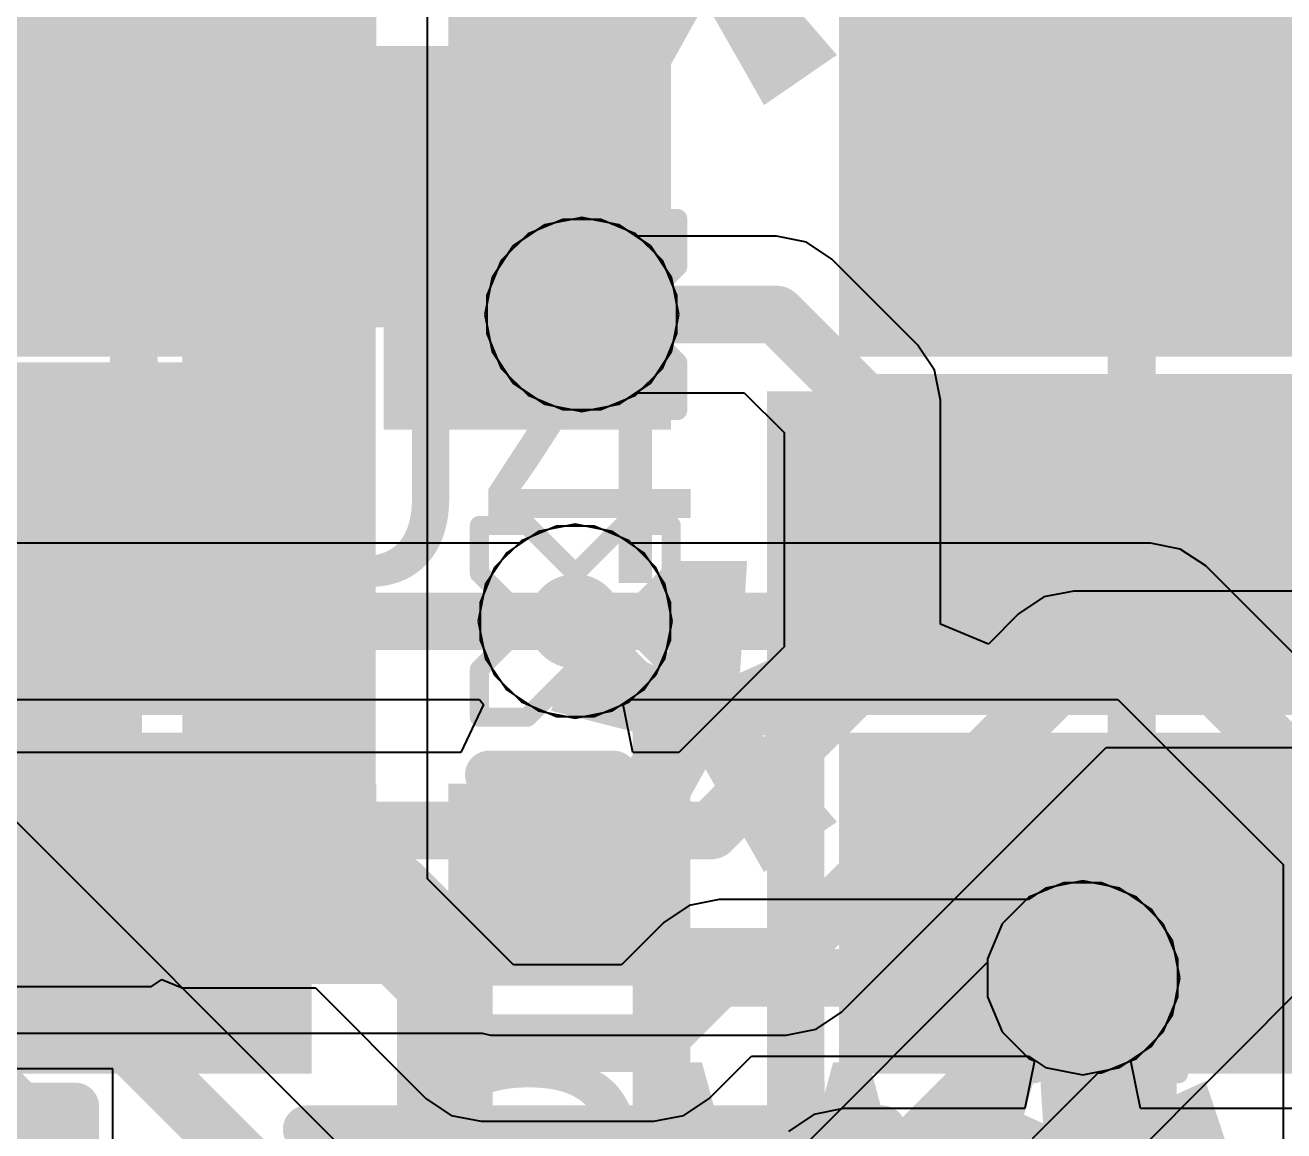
# Model space of a CAD drawing. Header units: inches. Extents: x 3 to 215, y 2 to 215.
# Drawn here: x 3.6196 to 3.7509, y 3.2598 to 3.3752 of the extents above; entities that cross this region are included whole.
import ezdxf

# ---------------------------------------------------------------- set-up
doc = ezdxf.new("R2010")
doc.units = ezdxf.units.IN
doc.header["$MEASUREMENT"] = 0
for name, color, linetype in [('Board_Outline', 56, 'Continuous'), ('Bottom Layer', 5, 'Continuous'), ('Bottom Overlay', 54, 'Continuous'), ('Bottom Paste', 16, 'Continuous'), ('Bottom Solder', 6, 'Continuous'), ('Drill Drawing', 1, 'Continuous'), ('Layer 1', 16, 'Continuous'), ('Layer 2', 76, 'Continuous'), ('Top Layer', 1, 'Continuous'), ('Top Overlay', 2, 'Continuous'), ('Top Paste', 8, 'Continuous'), ('Top Solder', 216, 'Continuous'), ('Via Holes', 16, 'Continuous')]:
    doc.layers.add(name, color=color, linetype=linetype)
doc.styles.add('Arial', font='', dxfattribs={"height": 0.2})
doc.styles.add('Arial_Bold', font='', dxfattribs={"height": 0.2})
doc.styles.get('Arial').set_extended_font_data('Arial')
doc.styles.get('Arial_Bold').set_extended_font_data('Arial', bold=True)

# ---------------------------------------------------------------- blocks, each defined once
blk = doc.blocks.new('R_667799_3')
at = {"layer": 'Top Overlay'}
for points in [[(-0.069, -0.084, 0.005, 0.005, 0), (-0.069, -0.07, 0.005, 0.005, 0)], [(0.069, -0.084, 0.005, 0.005, 0), (-0.069, -0.084, 0.005, 0.005, 0)]]:
    blk.add_lwpolyline(points, format="xyseb", dxfattribs=at)
for points in [[(-0.07025, -0.07, 0.0025, 0.0025, 1), (-0.06775, -0.07, 0.0025, 0.0025, 1)], [(-0.07025, -0.084, 0.0025, 0.0025, 1), (-0.06775, -0.084, 0.0025, 0.0025, 1)], [(-0.07025, -0.084, 0.0025, 0.0025, 1), (-0.06775, -0.084, 0.0025, 0.0025, 1)]]:
    blk.add_lwpolyline(points, format="xyseb", close=True, dxfattribs=at)
blk = doc.blocks.new('S____SOT_6_B_6')
at = {"layer": 'Bottom Layer'}
for points in [[(-0.07087, 0.05118), (-0.0315, 0.05118), (-0.0315, 0.02362), (-0.07087, 0.02362)], [(0.0315, 0.05118), (0.07087, 0.05118), (0.07087, 0.02362), (0.0315, 0.02362)], [(-0.07087, 0.01378), (-0.0315, 0.01378), (-0.0315, -0.01378), (-0.07087, -0.01378)], [(0.0315, 0.01378), (0.07087, 0.01378), (0.07087, -0.01378), (0.0315, -0.01378)], [(-0.07087, -0.02362), (-0.0315, -0.02362), (-0.0315, -0.05118), (-0.07087, -0.05118)], [(0.0315, -0.02362), (0.07087, -0.02362), (0.07087, -0.05118), (0.0315, -0.05118)]]:
    blk.add_hatch(color=5, dxfattribs=at).paths.add_polyline_path(points)
at = {"layer": 'Bottom Paste'}
for points in [[(-0.07087, 0.05118), (-0.0315, 0.05118), (-0.0315, 0.02362), (-0.07087, 0.02362)], [(0.0315, 0.05118), (0.07087, 0.05118), (0.07087, 0.02362), (0.0315, 0.02362)], [(-0.07087, 0.01378), (-0.0315, 0.01378), (-0.0315, -0.01378), (-0.07087, -0.01378)], [(0.0315, 0.01378), (0.07087, 0.01378), (0.07087, -0.01378), (0.0315, -0.01378)], [(-0.07087, -0.02362), (-0.0315, -0.02362), (-0.0315, -0.05118), (-0.07087, -0.05118)], [(0.0315, -0.02362), (0.07087, -0.02362), (0.07087, -0.05118), (0.0315, -0.05118)]]:
    blk.add_hatch(color=16, dxfattribs=at).paths.add_polyline_path(points)
at = {"layer": 'Bottom Solder'}
for points in [[(-0.07487, 0.05518), (-0.0275, 0.05518), (-0.0275, 0.01962), (-0.07487, 0.01962)], [(0.0275, 0.05518), (0.07487, 0.05518), (0.07487, 0.01962), (0.0275, 0.01962)], [(-0.07487, 0.01778), (-0.0275, 0.01778), (-0.0275, -0.01778), (-0.07487, -0.01778)], [(0.0275, 0.01778), (0.07487, 0.01778), (0.07487, -0.01778), (0.0275, -0.01778)], [(-0.07487, -0.01962), (-0.0275, -0.01962), (-0.0275, -0.05518), (-0.07487, -0.05518)], [(0.0275, -0.01962), (0.07487, -0.01962), (0.07487, -0.05518), (0.0275, -0.05518)]]:
    blk.add_hatch(color=6, dxfattribs=at).paths.add_polyline_path(points)
at = {"layer": 'Bottom Overlay'}
blk.add_lwpolyline([(0.028, 0.061, 0.005, 0.005, 0), (-0.032, 0.061, 0.005, 0.005, 0)], format="xyseb", dxfattribs=at)
for points in [[(-0.03325, 0.061, 0.0025, 0.0025, 1), (-0.03075, 0.061, 0.0025, 0.0025, 1)], [(0.02675, 0.061, 0.0025, 0.0025, 1), (0.02925, 0.061, 0.0025, 0.0025, 1)]]:
    blk.add_lwpolyline(points, format="xyseb", close=True, dxfattribs=at)
blk = doc.blocks.new('ESP32_C3_MINI_1_H4_16')
at = {"layer": 'Board_Outline'}
for p, q in [((-0.26378, 0.43701), (-0.26378, -0.22441)), ((-0.26378, -0.22441), (0.26378, -0.22441))]:
    blk.add_line(p, q, dxfattribs=at)
at = {"layer": 'Top Overlay'}
for points in [[(-0.25984, -0.22047, 0.005, 0.005, 0), (-0.25984, 0.43307, 0.005, 0.005, 0)], [(0.25984, -0.22047, 0.005, 0.005, 0), (-0.25984, -0.22047, 0.005, 0.005, 0)]]:
    blk.add_lwpolyline(points, format="xyseb", dxfattribs=at)
blk.add_lwpolyline([(-0.26109, -0.22047, 0.0025, 0.0025, 1), (-0.25859, -0.22047, 0.0025, 0.0025, 1)], format="xyseb", close=True, dxfattribs=at)
blk.add_lwpolyline([(-0.26109, -0.22047, 0.0025, 0.0025, 1), (-0.25859, -0.22047, 0.0025, 0.0025, 1)], format="xyseb", close=True, dxfattribs=at)
at = {"layer": 'Top Solder'}
blk.add_line((-0.10937, 0.04615), (-211.38339, -211.70645), dxfattribs=at)
blk = doc.blocks.new('BM20B_0_8__24DS_0_4V_51__35')
at = {"layer": 'Top Layer'}
for points in [[(0.12835, 0.05118), (0.14016, 0.05118), (0.14016, 0.02165), (0.12835, 0.02165)], [(0.12835, -0.02165), (0.14016, -0.02165), (0.14016, -0.05118), (0.12835, -0.05118)]]:
    blk.add_hatch(color=1, dxfattribs=at).paths.add_polyline_path(points)
at = {"layer": 'Top Paste'}
for points in [[(0.12835, 0.05118), (0.14016, 0.05118), (0.14016, 0.02165), (0.12835, 0.02165)], [(0.12835, -0.02165), (0.14016, -0.02165), (0.14016, -0.05118), (0.12835, -0.05118)]]:
    blk.add_hatch(color=8, dxfattribs=at).paths.add_polyline_path(points)
at = {"layer": 'Top Solder'}
for points in [[(0.12435, 0.05518), (0.14416, 0.05518), (0.14416, 0.01765), (0.12435, 0.01765)], [(0.12435, -0.01765), (0.14416, -0.01765), (0.14416, -0.05518), (0.12435, -0.05518)]]:
    blk.add_hatch(color=216, dxfattribs=at).paths.add_polyline_path(points)
at = {"layer": 'Top Overlay'}
blk.add_lwpolyline([(0.14331, -0.00906, 0.005, 0.005, 0), (0.14331, 0.00906, 0.005, 0.005, 0)], format="xyseb", dxfattribs=at)
for points in [[(0.14206, 0.00906, 0.0025, 0.0025, 1), (0.14456, 0.00906, 0.0025, 0.0025, 1)], [(0.14206, -0.00906, 0.0025, 0.0025, 1), (0.14456, -0.00906, 0.0025, 0.0025, 1)]]:
    blk.add_lwpolyline(points, format="xyseb", close=True, dxfattribs=at)
blk = doc.blocks.new('CAP_0201_39')
at = {"layer": 'Top Layer'}
for points in [[(-0.01772, 0.00591), (-0.00591, 0.00591), (-0.00591, -0.00591), (-0.01772, -0.00591)], [(0.00591, 0.00591), (0.01772, 0.00591), (0.01772, -0.00591), (0.00591, -0.00591)]]:
    blk.add_hatch(color=1, dxfattribs=at).paths.add_polyline_path(points)
at = {"layer": 'Top Paste'}
for points in [[(-0.01772, 0.00591), (-0.00591, 0.00591), (-0.00591, -0.00591), (-0.01772, -0.00591)], [(0.00591, 0.00591), (0.01772, 0.00591), (0.01772, -0.00591), (0.00591, -0.00591)]]:
    blk.add_hatch(color=8, dxfattribs=at).paths.add_polyline_path(points)
at = {"layer": 'Top Solder'}
for points in [[(-0.01988, 0.00807), (-0.00374, 0.00807), (-0.00374, -0.00807), (-0.01988, -0.00807)], [(0.00374, 0.00807), (0.01988, 0.00807), (0.01988, -0.00807), (0.00374, -0.00807)]]:
    blk.add_hatch(color=216, dxfattribs=at).paths.add_polyline_path(points)
at = {"layer": 'Top Overlay'}
for points in [[(-0.021, 0.009, 0.005, 0.005, 0), (-0.021, -0.009, 0.005, 0.005, 0)], [(-0.008, 0.009, 0.005, 0.005, 0), (-0.021, 0.009, 0.005, 0.005, 0)], [(0.021, 0.009, 0.005, 0.005, 0), (0.008, 0.009, 0.005, 0.005, 0)], [(0.021, 0.009, 0.005, 0.005, 0), (0.021, -0.009, 0.005, 0.005, 0)], [(-0.008, -0.009, 0.005, 0.005, 0), (-0.021, -0.009, 0.005, 0.005, 0)], [(0.021, -0.009, 0.005, 0.005, 0), (0.008, -0.009, 0.005, 0.005, 0)]]:
    blk.add_lwpolyline(points, format="xyseb", dxfattribs=at)
for points in [[(-0.02225, 0.009, 0.0025, 0.0025, 1), (-0.01975, 0.009, 0.0025, 0.0025, 1)], [(-0.02225, 0.009, 0.0025, 0.0025, 1), (-0.01975, 0.009, 0.0025, 0.0025, 1)], [(-0.00925, 0.009, 0.0025, 0.0025, 1), (-0.00675, 0.009, 0.0025, 0.0025, 1)], [(0.00675, 0.009, 0.0025, 0.0025, 1), (0.00925, 0.009, 0.0025, 0.0025, 1)], [(0.01975, 0.009, 0.0025, 0.0025, 1), (0.02225, 0.009, 0.0025, 0.0025, 1)], [(0.01975, 0.009, 0.0025, 0.0025, 1), (0.02225, 0.009, 0.0025, 0.0025, 1)], [(-0.02225, -0.009, 0.0025, 0.0025, 1), (-0.01975, -0.009, 0.0025, 0.0025, 1)], [(-0.02225, -0.009, 0.0025, 0.0025, 1), (-0.01975, -0.009, 0.0025, 0.0025, 1)], [(-0.00925, -0.009, 0.0025, 0.0025, 1), (-0.00675, -0.009, 0.0025, 0.0025, 1)], [(0.00675, -0.009, 0.0025, 0.0025, 1), (0.00925, -0.009, 0.0025, 0.0025, 1)], [(0.01975, -0.009, 0.0025, 0.0025, 1), (0.02225, -0.009, 0.0025, 0.0025, 1)], [(0.01975, -0.009, 0.0025, 0.0025, 1), (0.02225, -0.009, 0.0025, 0.0025, 1)]]:
    blk.add_lwpolyline(points, format="xyseb", close=True, dxfattribs=at)
blk = doc.blocks.new('CAP_0201_40')
at = {"layer": 'Top Layer'}
for points in [[(-0.01772, 0.00591), (-0.00591, 0.00591), (-0.00591, -0.00591), (-0.01772, -0.00591)], [(0.00591, 0.00591), (0.01772, 0.00591), (0.01772, -0.00591), (0.00591, -0.00591)]]:
    blk.add_hatch(color=1, dxfattribs=at).paths.add_polyline_path(points)
at = {"layer": 'Top Paste'}
for points in [[(-0.01772, 0.00591), (-0.00591, 0.00591), (-0.00591, -0.00591), (-0.01772, -0.00591)], [(0.00591, 0.00591), (0.01772, 0.00591), (0.01772, -0.00591), (0.00591, -0.00591)]]:
    blk.add_hatch(color=8, dxfattribs=at).paths.add_polyline_path(points)
at = {"layer": 'Top Solder'}
for points in [[(-0.01988, 0.00807), (-0.00374, 0.00807), (-0.00374, -0.00807), (-0.01988, -0.00807)], [(0.00374, 0.00807), (0.01988, 0.00807), (0.01988, -0.00807), (0.00374, -0.00807)]]:
    blk.add_hatch(color=216, dxfattribs=at).paths.add_polyline_path(points)
at = {"layer": 'Top Overlay'}
for points in [[(-0.008, 0.009, 0.005, 0.005, 0), (-0.021, 0.009, 0.005, 0.005, 0)], [(-0.021, 0.009, 0.005, 0.005, 0), (-0.021, -0.009, 0.005, 0.005, 0)], [(0.021, 0.009, 0.005, 0.005, 0), (0.008, 0.009, 0.005, 0.005, 0)], [(0.021, 0.009, 0.005, 0.005, 0), (0.021, -0.009, 0.005, 0.005, 0)], [(-0.008, -0.009, 0.005, 0.005, 0), (-0.021, -0.009, 0.005, 0.005, 0)], [(0.021, -0.009, 0.005, 0.005, 0), (0.008, -0.009, 0.005, 0.005, 0)]]:
    blk.add_lwpolyline(points, format="xyseb", dxfattribs=at)
for points in [[(-0.02225, 0.009, 0.0025, 0.0025, 1), (-0.01975, 0.009, 0.0025, 0.0025, 1)], [(-0.02225, 0.009, 0.0025, 0.0025, 1), (-0.01975, 0.009, 0.0025, 0.0025, 1)], [(-0.00925, 0.009, 0.0025, 0.0025, 1), (-0.00675, 0.009, 0.0025, 0.0025, 1)], [(0.00675, 0.009, 0.0025, 0.0025, 1), (0.00925, 0.009, 0.0025, 0.0025, 1)], [(0.01975, 0.009, 0.0025, 0.0025, 1), (0.02225, 0.009, 0.0025, 0.0025, 1)], [(0.01975, 0.009, 0.0025, 0.0025, 1), (0.02225, 0.009, 0.0025, 0.0025, 1)], [(-0.02225, -0.009, 0.0025, 0.0025, 1), (-0.01975, -0.009, 0.0025, 0.0025, 1)], [(-0.02225, -0.009, 0.0025, 0.0025, 1), (-0.01975, -0.009, 0.0025, 0.0025, 1)], [(-0.00925, -0.009, 0.0025, 0.0025, 1), (-0.00675, -0.009, 0.0025, 0.0025, 1)], [(0.00675, -0.009, 0.0025, 0.0025, 1), (0.00925, -0.009, 0.0025, 0.0025, 1)], [(0.01975, -0.009, 0.0025, 0.0025, 1), (0.02225, -0.009, 0.0025, 0.0025, 1)], [(0.01975, -0.009, 0.0025, 0.0025, 1), (0.02225, -0.009, 0.0025, 0.0025, 1)]]:
    blk.add_lwpolyline(points, format="xyseb", close=True, dxfattribs=at)

msp = doc.modelspace()

# ---------------------------------------------------------------- hatches: boundary and pattern name
at = {"layer": 'Bottom Layer'}
for points in [[(3.607, 3.344), (3.687, 3.344), (3.687, 3.373), (3.607, 3.373)], [(3.657, 3.333), (3.687, 3.333), (3.687, 3.373), (3.657, 3.373)], [(3.697, 3.305), (3.777, 3.305), (3.777, 3.337), (3.697, 3.337)], [(3.697, 3.305), (3.75303, 3.305), (3.75303, 3.335), (3.697, 3.335)], [(3.71, 3.268), (3.75403, 3.268), (3.75403, 3.298), (3.71, 3.298)], [(3.749, 3.282), (3.776, 3.282), (3.776, 3.298), (3.749, 3.298)]]:
    msp.add_hatch(color=5, dxfattribs=at).paths.add_polyline_path(points)
h = msp.add_hatch(color=5, dxfattribs=at)
edge = h.paths.add_edge_path()
edge.add_arc((3.67768, 3.345), 0.00492, 0, 360)
h = msp.add_hatch(color=5, dxfattribs=at)
edge = h.paths.add_edge_path()
edge.add_arc((3.677, 3.313), 0.00492, 0, 360)
h = msp.add_hatch(color=5, dxfattribs=at)
edge = h.paths.add_edge_path()
edge.add_arc((3.72994, 3.27581), 0.00492, 0, 360)
at = {"layer": 'Layer 1'}
h = msp.add_hatch(color=16, dxfattribs=at)
edge = h.paths.add_edge_path()
edge.add_arc((3.67768, 3.345), 0.00492, 0, 360)
h = msp.add_hatch(color=16, dxfattribs=at)
edge = h.paths.add_edge_path()
edge.add_arc((3.677, 3.313), 0.00492, 0, 360)
h = msp.add_hatch(color=16, dxfattribs=at)
edge = h.paths.add_edge_path()
edge.add_arc((3.72994, 3.27581), 0.00492, 0, 360)
at = {"layer": 'Layer 2'}
h = msp.add_hatch(color=76, dxfattribs=at)
edge = h.paths.add_edge_path()
edge.add_arc((3.67768, 3.345), 0.00492, 0, 360)
h = msp.add_hatch(color=76, dxfattribs=at)
edge = h.paths.add_edge_path()
edge.add_arc((3.677, 3.313), 0.00492, 0, 360)
h = msp.add_hatch(color=76, dxfattribs=at)
edge = h.paths.add_edge_path()
edge.add_arc((3.72994, 3.27581), 0.00492, 0, 360)
at = {"layer": 'Top Layer'}
for points in [[(3.65619, 3.28017), (3.65619, 3.383), (3.636, 3.383), (3.636, 3.28017)], [(3.604, 3.323), (3.656, 3.323), (3.656, 3.34), (3.604, 3.34)]]:
    msp.add_hatch(color=1, dxfattribs=at).paths.add_polyline_path(points)
h = msp.add_hatch(color=1, dxfattribs=at)
edge = h.paths.add_edge_path()
edge.add_arc((3.67768, 3.345), 0.00492, 0, 360)
h = msp.add_hatch(color=1, dxfattribs=at)
edge = h.paths.add_edge_path()
edge.add_arc((3.677, 3.313), 0.00492, 0, 360)
h = msp.add_hatch(color=1, dxfattribs=at)
edge = h.paths.add_edge_path()
edge.add_arc((3.72994, 3.27581), 0.00492, 0, 360)
at = {"layer": 'Via Holes'}
h = msp.add_hatch(color=7, dxfattribs=at)
edge = h.paths.add_edge_path()
edge.add_arc((3.67768, 3.345), 0.00394, 0, 360)
h = msp.add_hatch(color=7, dxfattribs=at)
edge = h.paths.add_edge_path()
edge.add_arc((3.677, 3.313), 0.00394, 0, 360)
h = msp.add_hatch(color=7, dxfattribs=at)
edge = h.paths.add_edge_path()
edge.add_arc((3.72994, 3.27581), 0.00394, 0, 360)

# ---------------------------------------------------------------- linework, layer by layer
at = {"layer": 'Bottom Layer'}
for points in [[(3.61382, 3.3584, 0.006, 0.006, 0), (3.61972, 3.3584, 0.006, 0.006, 0)], [(3.61972, 3.3584, 0.006, 0.006, 0), (3.6305, 3.34762, 0.006, 0.006, 0)], [(3.71618, 3.3584, 0.006, 0.006, 0), (3.72818, 3.3584, 0.006, 0.006, 0)], [(3.72818, 3.3584, 0.006, 0.006, 0), (3.7554, 3.3584, 0.006, 0.006, 0)], [(3.6305, 3.34762, 0.006, 0.006, 0), (3.67506, 3.34762, 0.006, 0.006, 0)], [(3.67506, 3.34762, 0.006, 0.006, 0), (3.67768, 3.345, 0.006, 0.006, 0)], [(3.7, 3.26486, 0.006, 0.006, 0), (3.7, 3.323, 0.006, 0.006, 0)], [(3.61982, 3.315, 0.006, 0.006, 0), (3.62582, 3.321, 0.006, 0.006, 0)], [(3.7174, 3.31022, 0.006, 0.006, 0), (3.72818, 3.321, 0.006, 0.006, 0)], [(3.591, 3.315, 0.006, 0.006, 0), (3.61982, 3.315, 0.006, 0.006, 0)], [(3.677, 3.31196, 0.006, 0.006, 0), (3.677, 3.313, 0.006, 0.006, 0)], [(3.677, 3.31196, 0.006, 0.006, 0), (3.686, 3.30296, 0.006, 0.006, 0)], [(3.70808, 3.31022, 0.006, 0.006, 0), (3.7174, 3.31022, 0.006, 0.006, 0)], [(3.686, 3.196, 0.006, 0.006, 0), (3.686, 3.30296, 0.006, 0.006, 0)], [(3.61422, 3.284, 0.01, 0.01, 0), (3.65754, 3.284, 0.01, 0.01, 0)], [(3.65754, 3.284, 0.01, 0.01, 0), (3.66339, 3.27814, 0.01, 0.01, 0)], [(3.66339, 3.24536, 0.01, 0.01, 0), (3.66339, 3.27814, 0.01, 0.01, 0)], [(3.74502, 3.27802, 0.006, 0.006, 0), (3.79917, 3.22386, 0.006, 0.006, 0)], [(3.7, 3.26486, 0.006, 0.006, 0), (3.70001, 3.26485, 0.006, 0.006, 0)], [(3.70001, 3.23531, 0.006, 0.006, 0), (3.70001, 3.26485, 0.006, 0.006, 0)]]:
    msp.add_lwpolyline(points, format="xyseb", dxfattribs=at)
for points in [[(3.61822, 3.3584, 0.003, 0.003, 1), (3.62122, 3.3584, 0.003, 0.003, 1)], [(3.61822, 3.3584, 0.003, 0.003, 1), (3.62122, 3.3584, 0.003, 0.003, 1)], [(3.71468, 3.3584, 0.003, 0.003, 1), (3.71768, 3.3584, 0.003, 0.003, 1)], [(3.72668, 3.3584, 0.003, 0.003, 1), (3.72968, 3.3584, 0.003, 0.003, 1)], [(3.72668, 3.3584, 0.003, 0.003, 1), (3.72968, 3.3584, 0.003, 0.003, 1)], [(3.629, 3.34762, 0.003, 0.003, 1), (3.632, 3.34762, 0.003, 0.003, 1)], [(3.629, 3.34762, 0.003, 0.003, 1), (3.632, 3.34762, 0.003, 0.003, 1)], [(3.67356, 3.34762, 0.003, 0.003, 1), (3.67656, 3.34762, 0.003, 0.003, 1)], [(3.67356, 3.34762, 0.003, 0.003, 1), (3.67656, 3.34762, 0.003, 0.003, 1)], [(3.67618, 3.345, 0.003, 0.003, 1), (3.67918, 3.345, 0.003, 0.003, 1)], [(3.6985, 3.323, 0.003, 0.003, 1), (3.7015, 3.323, 0.003, 0.003, 1)], [(3.62432, 3.321, 0.003, 0.003, 1), (3.62732, 3.321, 0.003, 0.003, 1)], [(3.72668, 3.321, 0.003, 0.003, 1), (3.72968, 3.321, 0.003, 0.003, 1)], [(3.61832, 3.315, 0.003, 0.003, 1), (3.62132, 3.315, 0.003, 0.003, 1)], [(3.61832, 3.315, 0.003, 0.003, 1), (3.62132, 3.315, 0.003, 0.003, 1)], [(3.6755, 3.313, 0.003, 0.003, 1), (3.6785, 3.313, 0.003, 0.003, 1)], [(3.6755, 3.31196, 0.003, 0.003, 1), (3.6785, 3.31196, 0.003, 0.003, 1)], [(3.6755, 3.31196, 0.003, 0.003, 1), (3.6785, 3.31196, 0.003, 0.003, 1)], [(3.70658, 3.31022, 0.003, 0.003, 1), (3.70958, 3.31022, 0.003, 0.003, 1)], [(3.7159, 3.31022, 0.003, 0.003, 1), (3.7189, 3.31022, 0.003, 0.003, 1)], [(3.7159, 3.31022, 0.003, 0.003, 1), (3.7189, 3.31022, 0.003, 0.003, 1)], [(3.6845, 3.30296, 0.003, 0.003, 1), (3.6875, 3.30296, 0.003, 0.003, 1)], [(3.6845, 3.30296, 0.003, 0.003, 1), (3.6875, 3.30296, 0.003, 0.003, 1)], [(3.65504, 3.284, 0.005, 0.005, 1), (3.66004, 3.284, 0.005, 0.005, 1)], [(3.65504, 3.284, 0.005, 0.005, 1), (3.66004, 3.284, 0.005, 0.005, 1)], [(3.66089, 3.27814, 0.005, 0.005, 1), (3.66589, 3.27814, 0.005, 0.005, 1)], [(3.66089, 3.27814, 0.005, 0.005, 1), (3.66589, 3.27814, 0.005, 0.005, 1)], [(3.74352, 3.27802, 0.003, 0.003, 1), (3.74652, 3.27802, 0.003, 0.003, 1)], [(3.6985, 3.26486, 0.003, 0.003, 1), (3.7015, 3.26486, 0.003, 0.003, 1)], [(3.6985, 3.26486, 0.003, 0.003, 1), (3.7015, 3.26486, 0.003, 0.003, 1)], [(3.69851, 3.26485, 0.003, 0.003, 1), (3.70151, 3.26485, 0.003, 0.003, 1)], [(3.69851, 3.26485, 0.003, 0.003, 1), (3.70151, 3.26485, 0.003, 0.003, 1)]]:
    msp.add_lwpolyline(points, format="xyseb", close=True, dxfattribs=at)
at = {"layer": 'Bottom Overlay'}
msp.add_lwpolyline([(3.742, 3.371, 0.005, 0.005, 0), (3.809, 3.371, 0.005, 0.005, 0)], format="xyseb", dxfattribs=at)
msp.add_lwpolyline([(3.74075, 3.371, 0.0025, 0.0025, 1), (3.74325, 3.371, 0.0025, 0.0025, 1)], format="xyseb", close=True, dxfattribs=at)
at = {"layer": 'Drill Drawing'}
for points in [[(3.66769, 3.35, 0.002, 0.002, 0), (3.66769, 3.355, 0.002, 0.002, 0)], [(3.66769, 3.355, 0.002, 0.002, 0), (3.67268, 3.355, 0.002, 0.002, 0)], [(3.67268, 3.355, 0.002, 0.002, 0), (3.67768, 3.35, 0.002, 0.002, 0)], [(3.67768, 3.35, 0.002, 0.002, 0), (3.68269, 3.355, 0.002, 0.002, 0)], [(3.68269, 3.355, 0.002, 0.002, 0), (3.68769, 3.355, 0.002, 0.002, 0)], [(3.68769, 3.35, 0.002, 0.002, 0), (3.68769, 3.355, 0.002, 0.002, 0)], [(3.66769, 3.35, 0.002, 0.002, 0), (3.67268, 3.345, 0.002, 0.002, 0)], [(3.68269, 3.345, 0.002, 0.002, 0), (3.68769, 3.35, 0.002, 0.002, 0)], [(3.66769, 3.34, 0.002, 0.002, 0), (3.67268, 3.345, 0.002, 0.002, 0)], [(3.68269, 3.345, 0.002, 0.002, 0), (3.68769, 3.34, 0.002, 0.002, 0)], [(3.66769, 3.335, 0.002, 0.002, 0), (3.66769, 3.34, 0.002, 0.002, 0)], [(3.67268, 3.335, 0.002, 0.002, 0), (3.67768, 3.34, 0.002, 0.002, 0)], [(3.67768, 3.34, 0.002, 0.002, 0), (3.68269, 3.335, 0.002, 0.002, 0)], [(3.68769, 3.335, 0.002, 0.002, 0), (3.68769, 3.34, 0.002, 0.002, 0)], [(3.66769, 3.335, 0.002, 0.002, 0), (3.67268, 3.335, 0.002, 0.002, 0)], [(3.68269, 3.335, 0.002, 0.002, 0), (3.68769, 3.335, 0.002, 0.002, 0)], [(3.667, 3.318, 0.002, 0.002, 0), (3.667, 3.323, 0.002, 0.002, 0)], [(3.667, 3.323, 0.002, 0.002, 0), (3.672, 3.323, 0.002, 0.002, 0)], [(3.672, 3.323, 0.002, 0.002, 0), (3.677, 3.318, 0.002, 0.002, 0)], [(3.677, 3.318, 0.002, 0.002, 0), (3.682, 3.323, 0.002, 0.002, 0)], [(3.682, 3.323, 0.002, 0.002, 0), (3.687, 3.323, 0.002, 0.002, 0)], [(3.687, 3.318, 0.002, 0.002, 0), (3.687, 3.323, 0.002, 0.002, 0)], [(3.667, 3.318, 0.002, 0.002, 0), (3.672, 3.313, 0.002, 0.002, 0)], [(3.682, 3.313, 0.002, 0.002, 0), (3.687, 3.318, 0.002, 0.002, 0)], [(3.667, 3.308, 0.002, 0.002, 0), (3.672, 3.313, 0.002, 0.002, 0)], [(3.682, 3.313, 0.002, 0.002, 0), (3.687, 3.308, 0.002, 0.002, 0)], [(3.667, 3.303, 0.002, 0.002, 0), (3.667, 3.308, 0.002, 0.002, 0)], [(3.672, 3.303, 0.002, 0.002, 0), (3.677, 3.308, 0.002, 0.002, 0)], [(3.677, 3.308, 0.002, 0.002, 0), (3.682, 3.303, 0.002, 0.002, 0)], [(3.687, 3.303, 0.002, 0.002, 0), (3.687, 3.308, 0.002, 0.002, 0)], [(3.667, 3.303, 0.002, 0.002, 0), (3.672, 3.303, 0.002, 0.002, 0)], [(3.682, 3.303, 0.002, 0.002, 0), (3.687, 3.303, 0.002, 0.002, 0)], [(3.71994, 3.28081, 0.002, 0.002, 0), (3.71994, 3.28581, 0.002, 0.002, 0)], [(3.71994, 3.28581, 0.002, 0.002, 0), (3.72494, 3.28581, 0.002, 0.002, 0)], [(3.72494, 3.28581, 0.002, 0.002, 0), (3.72994, 3.28081, 0.002, 0.002, 0)], [(3.72994, 3.28081, 0.002, 0.002, 0), (3.73494, 3.28581, 0.002, 0.002, 0)], [(3.73494, 3.28581, 0.002, 0.002, 0), (3.73994, 3.28581, 0.002, 0.002, 0)], [(3.73994, 3.28081, 0.002, 0.002, 0), (3.73994, 3.28581, 0.002, 0.002, 0)], [(3.71994, 3.28081, 0.002, 0.002, 0), (3.72494, 3.27581, 0.002, 0.002, 0)], [(3.73494, 3.27581, 0.002, 0.002, 0), (3.73994, 3.28081, 0.002, 0.002, 0)], [(3.71994, 3.27081, 0.002, 0.002, 0), (3.72494, 3.27581, 0.002, 0.002, 0)], [(3.73494, 3.27581, 0.002, 0.002, 0), (3.73994, 3.27081, 0.002, 0.002, 0)], [(3.71994, 3.26581, 0.002, 0.002, 0), (3.71994, 3.27081, 0.002, 0.002, 0)], [(3.72494, 3.26581, 0.002, 0.002, 0), (3.72994, 3.27081, 0.002, 0.002, 0)], [(3.72994, 3.27081, 0.002, 0.002, 0), (3.73494, 3.26581, 0.002, 0.002, 0)], [(3.73994, 3.26581, 0.002, 0.002, 0), (3.73994, 3.27081, 0.002, 0.002, 0)], [(3.71994, 3.26581, 0.002, 0.002, 0), (3.72494, 3.26581, 0.002, 0.002, 0)], [(3.73494, 3.26581, 0.002, 0.002, 0), (3.73994, 3.26581, 0.002, 0.002, 0)]]:
    msp.add_lwpolyline(points, format="xyseb", dxfattribs=at)
for points in [[(3.66718, 3.355, 0.001, 0.001, 1), (3.66818, 3.355, 0.001, 0.001, 1)], [(3.66718, 3.355, 0.001, 0.001, 1), (3.66818, 3.355, 0.001, 0.001, 1)], [(3.67218, 3.355, 0.001, 0.001, 1), (3.67319, 3.355, 0.001, 0.001, 1)], [(3.67218, 3.355, 0.001, 0.001, 1), (3.67319, 3.355, 0.001, 0.001, 1)], [(3.68219, 3.355, 0.001, 0.001, 1), (3.68318, 3.355, 0.001, 0.001, 1)], [(3.68219, 3.355, 0.001, 0.001, 1), (3.68318, 3.355, 0.001, 0.001, 1)], [(3.68718, 3.355, 0.001, 0.001, 1), (3.68818, 3.355, 0.001, 0.001, 1)], [(3.68718, 3.355, 0.001, 0.001, 1), (3.68818, 3.355, 0.001, 0.001, 1)], [(3.66718, 3.35, 0.001, 0.001, 1), (3.66818, 3.35, 0.001, 0.001, 1)], [(3.66718, 3.35, 0.001, 0.001, 1), (3.66818, 3.35, 0.001, 0.001, 1)], [(3.67719, 3.35, 0.001, 0.001, 1), (3.67819, 3.35, 0.001, 0.001, 1)], [(3.67719, 3.35, 0.001, 0.001, 1), (3.67819, 3.35, 0.001, 0.001, 1)], [(3.68718, 3.35, 0.001, 0.001, 1), (3.68818, 3.35, 0.001, 0.001, 1)], [(3.68718, 3.35, 0.001, 0.001, 1), (3.68818, 3.35, 0.001, 0.001, 1)], [(3.67218, 3.345, 0.001, 0.001, 1), (3.67319, 3.345, 0.001, 0.001, 1)], [(3.67218, 3.345, 0.001, 0.001, 1), (3.67319, 3.345, 0.001, 0.001, 1)], [(3.68219, 3.345, 0.001, 0.001, 1), (3.68318, 3.345, 0.001, 0.001, 1)], [(3.68219, 3.345, 0.001, 0.001, 1), (3.68318, 3.345, 0.001, 0.001, 1)], [(3.66718, 3.34, 0.001, 0.001, 1), (3.66818, 3.34, 0.001, 0.001, 1)], [(3.66718, 3.34, 0.001, 0.001, 1), (3.66818, 3.34, 0.001, 0.001, 1)], [(3.67719, 3.34, 0.001, 0.001, 1), (3.67819, 3.34, 0.001, 0.001, 1)], [(3.67719, 3.34, 0.001, 0.001, 1), (3.67819, 3.34, 0.001, 0.001, 1)], [(3.68718, 3.34, 0.001, 0.001, 1), (3.68818, 3.34, 0.001, 0.001, 1)], [(3.68718, 3.34, 0.001, 0.001, 1), (3.68818, 3.34, 0.001, 0.001, 1)], [(3.66718, 3.335, 0.001, 0.001, 1), (3.66818, 3.335, 0.001, 0.001, 1)], [(3.66718, 3.335, 0.001, 0.001, 1), (3.66818, 3.335, 0.001, 0.001, 1)], [(3.67218, 3.335, 0.001, 0.001, 1), (3.67319, 3.335, 0.001, 0.001, 1)], [(3.67218, 3.335, 0.001, 0.001, 1), (3.67319, 3.335, 0.001, 0.001, 1)], [(3.68219, 3.335, 0.001, 0.001, 1), (3.68318, 3.335, 0.001, 0.001, 1)], [(3.68219, 3.335, 0.001, 0.001, 1), (3.68318, 3.335, 0.001, 0.001, 1)], [(3.68718, 3.335, 0.001, 0.001, 1), (3.68818, 3.335, 0.001, 0.001, 1)], [(3.68718, 3.335, 0.001, 0.001, 1), (3.68818, 3.335, 0.001, 0.001, 1)], [(3.6665, 3.323, 0.001, 0.001, 1), (3.6675, 3.323, 0.001, 0.001, 1)], [(3.6665, 3.323, 0.001, 0.001, 1), (3.6675, 3.323, 0.001, 0.001, 1)], [(3.6715, 3.323, 0.001, 0.001, 1), (3.6725, 3.323, 0.001, 0.001, 1)], [(3.6715, 3.323, 0.001, 0.001, 1), (3.6725, 3.323, 0.001, 0.001, 1)], [(3.6815, 3.323, 0.001, 0.001, 1), (3.6825, 3.323, 0.001, 0.001, 1)], [(3.6815, 3.323, 0.001, 0.001, 1), (3.6825, 3.323, 0.001, 0.001, 1)], [(3.6865, 3.323, 0.001, 0.001, 1), (3.6875, 3.323, 0.001, 0.001, 1)], [(3.6865, 3.323, 0.001, 0.001, 1), (3.6875, 3.323, 0.001, 0.001, 1)], [(3.6665, 3.318, 0.001, 0.001, 1), (3.6675, 3.318, 0.001, 0.001, 1)], [(3.6665, 3.318, 0.001, 0.001, 1), (3.6675, 3.318, 0.001, 0.001, 1)], [(3.6765, 3.318, 0.001, 0.001, 1), (3.6775, 3.318, 0.001, 0.001, 1)], [(3.6765, 3.318, 0.001, 0.001, 1), (3.6775, 3.318, 0.001, 0.001, 1)], [(3.6865, 3.318, 0.001, 0.001, 1), (3.6875, 3.318, 0.001, 0.001, 1)], [(3.6865, 3.318, 0.001, 0.001, 1), (3.6875, 3.318, 0.001, 0.001, 1)], [(3.6715, 3.313, 0.001, 0.001, 1), (3.6725, 3.313, 0.001, 0.001, 1)], [(3.6715, 3.313, 0.001, 0.001, 1), (3.6725, 3.313, 0.001, 0.001, 1)], [(3.6815, 3.313, 0.001, 0.001, 1), (3.6825, 3.313, 0.001, 0.001, 1)], [(3.6815, 3.313, 0.001, 0.001, 1), (3.6825, 3.313, 0.001, 0.001, 1)], [(3.6665, 3.308, 0.001, 0.001, 1), (3.6675, 3.308, 0.001, 0.001, 1)], [(3.6665, 3.308, 0.001, 0.001, 1), (3.6675, 3.308, 0.001, 0.001, 1)], [(3.6765, 3.308, 0.001, 0.001, 1), (3.6775, 3.308, 0.001, 0.001, 1)], [(3.6765, 3.308, 0.001, 0.001, 1), (3.6775, 3.308, 0.001, 0.001, 1)], [(3.6865, 3.308, 0.001, 0.001, 1), (3.6875, 3.308, 0.001, 0.001, 1)], [(3.6865, 3.308, 0.001, 0.001, 1), (3.6875, 3.308, 0.001, 0.001, 1)], [(3.6665, 3.303, 0.001, 0.001, 1), (3.6675, 3.303, 0.001, 0.001, 1)], [(3.6665, 3.303, 0.001, 0.001, 1), (3.6675, 3.303, 0.001, 0.001, 1)], [(3.6715, 3.303, 0.001, 0.001, 1), (3.6725, 3.303, 0.001, 0.001, 1)], [(3.6715, 3.303, 0.001, 0.001, 1), (3.6725, 3.303, 0.001, 0.001, 1)], [(3.6815, 3.303, 0.001, 0.001, 1), (3.6825, 3.303, 0.001, 0.001, 1)], [(3.6815, 3.303, 0.001, 0.001, 1), (3.6825, 3.303, 0.001, 0.001, 1)], [(3.6865, 3.303, 0.001, 0.001, 1), (3.6875, 3.303, 0.001, 0.001, 1)], [(3.6865, 3.303, 0.001, 0.001, 1), (3.6875, 3.303, 0.001, 0.001, 1)], [(3.71944, 3.28581, 0.001, 0.001, 1), (3.72044, 3.28581, 0.001, 0.001, 1)], [(3.71944, 3.28581, 0.001, 0.001, 1), (3.72044, 3.28581, 0.001, 0.001, 1)], [(3.72444, 3.28581, 0.001, 0.001, 1), (3.72544, 3.28581, 0.001, 0.001, 1)], [(3.72444, 3.28581, 0.001, 0.001, 1), (3.72544, 3.28581, 0.001, 0.001, 1)], [(3.73444, 3.28581, 0.001, 0.001, 1), (3.73544, 3.28581, 0.001, 0.001, 1)], [(3.73444, 3.28581, 0.001, 0.001, 1), (3.73544, 3.28581, 0.001, 0.001, 1)], [(3.73944, 3.28581, 0.001, 0.001, 1), (3.74044, 3.28581, 0.001, 0.001, 1)], [(3.73944, 3.28581, 0.001, 0.001, 1), (3.74044, 3.28581, 0.001, 0.001, 1)], [(3.71944, 3.28081, 0.001, 0.001, 1), (3.72044, 3.28081, 0.001, 0.001, 1)], [(3.71944, 3.28081, 0.001, 0.001, 1), (3.72044, 3.28081, 0.001, 0.001, 1)], [(3.72944, 3.28081, 0.001, 0.001, 1), (3.73044, 3.28081, 0.001, 0.001, 1)], [(3.72944, 3.28081, 0.001, 0.001, 1), (3.73044, 3.28081, 0.001, 0.001, 1)], [(3.73944, 3.28081, 0.001, 0.001, 1), (3.74044, 3.28081, 0.001, 0.001, 1)], [(3.73944, 3.28081, 0.001, 0.001, 1), (3.74044, 3.28081, 0.001, 0.001, 1)], [(3.72444, 3.27581, 0.001, 0.001, 1), (3.72544, 3.27581, 0.001, 0.001, 1)], [(3.72444, 3.27581, 0.001, 0.001, 1), (3.72544, 3.27581, 0.001, 0.001, 1)], [(3.73444, 3.27581, 0.001, 0.001, 1), (3.73544, 3.27581, 0.001, 0.001, 1)], [(3.73444, 3.27581, 0.001, 0.001, 1), (3.73544, 3.27581, 0.001, 0.001, 1)], [(3.71944, 3.27081, 0.001, 0.001, 1), (3.72044, 3.27081, 0.001, 0.001, 1)], [(3.71944, 3.27081, 0.001, 0.001, 1), (3.72044, 3.27081, 0.001, 0.001, 1)], [(3.72944, 3.27081, 0.001, 0.001, 1), (3.73044, 3.27081, 0.001, 0.001, 1)], [(3.72944, 3.27081, 0.001, 0.001, 1), (3.73044, 3.27081, 0.001, 0.001, 1)], [(3.73944, 3.27081, 0.001, 0.001, 1), (3.74044, 3.27081, 0.001, 0.001, 1)], [(3.73944, 3.27081, 0.001, 0.001, 1), (3.74044, 3.27081, 0.001, 0.001, 1)], [(3.71944, 3.26581, 0.001, 0.001, 1), (3.72044, 3.26581, 0.001, 0.001, 1)], [(3.71944, 3.26581, 0.001, 0.001, 1), (3.72044, 3.26581, 0.001, 0.001, 1)], [(3.72444, 3.26581, 0.001, 0.001, 1), (3.72544, 3.26581, 0.001, 0.001, 1)], [(3.72444, 3.26581, 0.001, 0.001, 1), (3.72544, 3.26581, 0.001, 0.001, 1)], [(3.73444, 3.26581, 0.001, 0.001, 1), (3.73544, 3.26581, 0.001, 0.001, 1)], [(3.73444, 3.26581, 0.001, 0.001, 1), (3.73544, 3.26581, 0.001, 0.001, 1)], [(3.73944, 3.26581, 0.001, 0.001, 1), (3.74044, 3.26581, 0.001, 0.001, 1)], [(3.73944, 3.26581, 0.001, 0.001, 1), (3.74044, 3.26581, 0.001, 0.001, 1)]]:
    msp.add_lwpolyline(points, format="xyseb", close=True, dxfattribs=at)
at = {"layer": 'Layer 1'}
for p, q in [((3.67571, 3.35492), (3.67207, 3.35341)), ((3.67966, 3.35492), (3.67571, 3.35492)), ((3.6833, 3.35341), (3.67966, 3.35492)), ((3.67207, 3.35341), (3.66927, 3.35062)), ((3.68356, 3.35316), (3.6833, 3.35341)), ((3.698, 3.35316), (3.68356, 3.35316)), ((3.70112, 3.35254), (3.698, 3.35316)), ((3.698, 3.35316), (3.698, 3.35316)), ((3.70377, 3.35077), (3.70112, 3.35254)), ((3.66927, 3.35062), (3.66776, 3.34697)), ((3.71271, 3.34183), (3.70377, 3.35077)), ((3.66776, 3.34697), (3.66776, 3.34303)), ((3.66776, 3.34303), (3.66927, 3.33938)), ((3.71448, 3.33918), (3.71271, 3.34183)), ((3.71271, 3.34183), (3.71271, 3.34183)), ((3.66927, 3.33938), (3.67207, 3.33659)), ((3.7151, 3.33606), (3.71448, 3.33918)), ((3.6833, 3.33659), (3.68356, 3.33684)), ((3.68356, 3.33684), (3.69462, 3.33684)), ((3.69462, 3.33684), (3.69879, 3.33268)), ((3.67207, 3.33659), (3.67571, 3.33508)), ((3.67966, 3.33508), (3.6833, 3.33659)), ((3.7151, 3.31271), (3.7151, 3.33606)), ((3.7151, 3.33606), (3.7151, 3.33606)), ((3.67571, 3.33508), (3.67966, 3.33508)), ((3.69879, 3.33268), (3.69879, 3.31032)), ((3.67503, 3.32292), (3.67138, 3.32141)), ((3.67897, 3.32292), (3.67503, 3.32292)), ((3.68262, 3.32141), (3.67897, 3.32292)), ((3.67113, 3.32116), (3.56138, 3.32116)), ((3.67138, 3.32141), (3.67113, 3.32116)), ((3.68541, 3.31862), (3.68262, 3.32141)), ((3.68692, 3.31497), (3.68541, 3.31862)), ((3.729, 3.31616), (3.72588, 3.31554)), ((3.79113, 3.31616), (3.729, 3.31616)), ((3.729, 3.31616), (3.729, 3.31616)), ((3.68692, 3.31103), (3.68692, 3.31497)), ((3.72588, 3.31554), (3.72323, 3.31377)), ((3.72323, 3.31377), (3.7201, 3.31063)), ((3.7201, 3.31063), (3.7151, 3.31271)), ((3.68541, 3.30738), (3.68692, 3.31103)), ((3.69879, 3.31032), (3.68779, 3.29933)), ((3.68262, 3.30459), (3.68541, 3.30738)), ((3.558, 3.30484), (3.66701, 3.30484)), ((3.66743, 3.30433), (3.66507, 3.29933)), ((3.66701, 3.30484), (3.66743, 3.30433)), ((3.68199, 3.30433), (3.68262, 3.30459)), ((3.68299, 3.29933), (3.68199, 3.30433)), ((3.66507, 3.29933), (3.46221, 3.29933)), ((3.68779, 3.29933), (3.68299, 3.29933)), ((3.70477, 3.27223), (3.73238, 3.29984)), ((3.73238, 3.29984), (3.79113, 3.29984)), ((3.72797, 3.28573), (3.72432, 3.28422)), ((3.73191, 3.28573), (3.72797, 3.28573)), ((3.73556, 3.28422), (3.73191, 3.28573)), ((3.72432, 3.28422), (3.72153, 3.28143)), ((3.73835, 3.28143), (3.73556, 3.28422)), ((3.72153, 3.28143), (3.72002, 3.27778)), ((3.73986, 3.27778), (3.73835, 3.28143)), ((3.72002, 3.27778), (3.72002, 3.27384)), ((3.73986, 3.27384), (3.73986, 3.27778)), ((3.72002, 3.27384), (3.72153, 3.27019)), ((3.73835, 3.27019), (3.73986, 3.27384)), ((3.70212, 3.27046), (3.70477, 3.27223)), ((3.33012, 3.27002), (3.66729, 3.27002)), ((3.66729, 3.27002), (3.66815, 3.26984)), ((3.66815, 3.26984), (3.66816, 3.26984)), ((3.66816, 3.26984), (3.699, 3.26984)), ((3.699, 3.26984), (3.70212, 3.27046)), ((3.699, 3.26984), (3.699, 3.26984)), ((3.72153, 3.27019), (3.72432, 3.2674)), ((3.73556, 3.2674), (3.73835, 3.27019)), ((3.72491, 3.26716), (3.72391, 3.26216)), ((3.72432, 3.2674), (3.72491, 3.26716)), ((3.73497, 3.26716), (3.73556, 3.2674)), ((3.73597, 3.26216), (3.73497, 3.26716)), ((3.705, 3.26216), (3.70188, 3.26154)), ((3.72391, 3.26216), (3.705, 3.26216)), ((3.764, 3.26216), (3.73597, 3.26216)), ((3.70188, 3.26154), (3.69923, 3.25977))]:
    msp.add_line(p, q, dxfattribs=at)
for points in [[(3.67768, 3.345, 0.006, 0.006, 0), (3.698, 3.345, 0.006, 0.006, 0)], [(3.698, 3.345, 0.006, 0.006, 0), (3.70694, 3.33606, 0.006, 0.006, 0)], [(3.70694, 3.30694, 0.006, 0.006, 0), (3.70694, 3.33606, 0.006, 0.006, 0)], [(3.558, 3.313, 0.006, 0.006, 0), (3.677, 3.313, 0.006, 0.006, 0)], [(3.699, 3.278, 0.006, 0.006, 0), (3.729, 3.308, 0.006, 0.006, 0)], [(3.729, 3.308, 0.006, 0.006, 0), (3.795, 3.308, 0.006, 0.006, 0)], [(3.69117, 3.29117, 0.006, 0.006, 0), (3.70694, 3.30694, 0.006, 0.006, 0)], [(3.45883, 3.29117, 0.006, 0.006, 0), (3.69117, 3.29117, 0.006, 0.006, 0)], [(3.33012, 3.27817, 0.006, 0.006, 0), (3.66798, 3.27817, 0.006, 0.006, 0)], [(3.66798, 3.27817, 0.006, 0.006, 0), (3.66815, 3.278, 0.006, 0.006, 0)], [(3.66815, 3.278, 0.006, 0.006, 0), (3.699, 3.278, 0.006, 0.006, 0)]]:
    msp.add_lwpolyline(points, format="xyseb", dxfattribs=at)
for points in [[(3.67618, 3.345, 0.003, 0.003, 1), (3.67918, 3.345, 0.003, 0.003, 1)], [(3.6965, 3.345, 0.003, 0.003, 1), (3.6995, 3.345, 0.003, 0.003, 1)], [(3.6965, 3.345, 0.003, 0.003, 1), (3.6995, 3.345, 0.003, 0.003, 1)], [(3.70544, 3.33606, 0.003, 0.003, 1), (3.70844, 3.33606, 0.003, 0.003, 1)], [(3.70544, 3.33606, 0.003, 0.003, 1), (3.70844, 3.33606, 0.003, 0.003, 1)], [(3.6755, 3.313, 0.003, 0.003, 1), (3.6785, 3.313, 0.003, 0.003, 1)], [(3.7275, 3.308, 0.003, 0.003, 1), (3.7305, 3.308, 0.003, 0.003, 1)], [(3.7275, 3.308, 0.003, 0.003, 1), (3.7305, 3.308, 0.003, 0.003, 1)], [(3.70544, 3.30694, 0.003, 0.003, 1), (3.70844, 3.30694, 0.003, 0.003, 1)], [(3.70544, 3.30694, 0.003, 0.003, 1), (3.70844, 3.30694, 0.003, 0.003, 1)], [(3.68967, 3.29117, 0.003, 0.003, 1), (3.69267, 3.29117, 0.003, 0.003, 1)], [(3.68967, 3.29117, 0.003, 0.003, 1), (3.69267, 3.29117, 0.003, 0.003, 1)], [(3.66648, 3.27817, 0.003, 0.003, 1), (3.66948, 3.27817, 0.003, 0.003, 1)], [(3.66648, 3.27817, 0.003, 0.003, 1), (3.66948, 3.27817, 0.003, 0.003, 1)], [(3.66665, 3.278, 0.003, 0.003, 1), (3.66965, 3.278, 0.003, 0.003, 1)], [(3.66665, 3.278, 0.003, 0.003, 1), (3.66965, 3.278, 0.003, 0.003, 1)], [(3.6975, 3.278, 0.003, 0.003, 1), (3.7005, 3.278, 0.003, 0.003, 1)], [(3.6975, 3.278, 0.003, 0.003, 1), (3.7005, 3.278, 0.003, 0.003, 1)]]:
    msp.add_lwpolyline(points, format="xyseb", close=True, dxfattribs=at)
at = {"layer": 'Layer 2'}
for p, q in [((3.65391, 3.25686), (3.53558, 3.37519)), ((3.67571, 3.35492), (3.67207, 3.35341)), ((3.67966, 3.35492), (3.67571, 3.35492)), ((3.6833, 3.35341), (3.67966, 3.35492)), ((3.67207, 3.35341), (3.66927, 3.35062)), ((3.6861, 3.35062), (3.6833, 3.35341)), ((3.66927, 3.35062), (3.66776, 3.34697)), ((3.68761, 3.34697), (3.6861, 3.35062)), ((3.66776, 3.34697), (3.66776, 3.34303)), ((3.68761, 3.34303), (3.68761, 3.34697)), ((3.66776, 3.34303), (3.66927, 3.33938)), ((3.6861, 3.33938), (3.68761, 3.34303)), ((3.66927, 3.33938), (3.67207, 3.33659)), ((3.6833, 3.33659), (3.6861, 3.33938)), ((3.67207, 3.33659), (3.67571, 3.33508)), ((3.67966, 3.33508), (3.6833, 3.33659)), ((3.67571, 3.33508), (3.67966, 3.33508)), ((3.67503, 3.32292), (3.67138, 3.32141)), ((3.67897, 3.32292), (3.67503, 3.32292)), ((3.68262, 3.32141), (3.67897, 3.32292)), ((3.67138, 3.32141), (3.66859, 3.31862)), ((3.68287, 3.32116), (3.68262, 3.32141)), ((3.737, 3.32116), (3.68287, 3.32116)), ((3.74012, 3.32054), (3.737, 3.32116)), ((3.737, 3.32116), (3.737, 3.32116)), ((3.74277, 3.31877), (3.74012, 3.32054)), ((3.66859, 3.31862), (3.66708, 3.31497)), ((3.76477, 3.29677), (3.74277, 3.31877)), ((3.66708, 3.31497), (3.66708, 3.31103)), ((3.66708, 3.31103), (3.66859, 3.30738)), ((3.66859, 3.30738), (3.67138, 3.30459)), ((3.67138, 3.30459), (3.67503, 3.30308)), ((3.67897, 3.30308), (3.68262, 3.30459)), ((3.68262, 3.30459), (3.68287, 3.30484)), ((3.68287, 3.30484), (3.73362, 3.30484)), ((3.73362, 3.30484), (3.75084, 3.28762)), ((3.67503, 3.30308), (3.67897, 3.30308)), ((3.75084, 3.28762), (3.75084, 3.259)), ((3.72797, 3.28573), (3.72432, 3.28422)), ((3.73191, 3.28573), (3.72797, 3.28573)), ((3.73556, 3.28422), (3.73191, 3.28573)), ((3.72432, 3.28422), (3.72153, 3.28143)), ((3.73835, 3.28143), (3.73556, 3.28422)), ((3.72153, 3.28143), (3.72002, 3.27778)), ((3.73986, 3.27778), (3.73835, 3.28143)), ((3.72002, 3.27778), (3.72002, 3.27743)), ((3.73986, 3.27384), (3.73986, 3.27778)), ((3.72002, 3.27743), (3.68823, 3.24564)), ((3.73835, 3.27019), (3.73986, 3.27384)), ((3.73556, 3.2674), (3.73835, 3.27019)), ((3.73191, 3.26589), (3.73556, 3.2674)), ((3.7247, 3.25903), (3.73156, 3.26589)), ((3.73156, 3.26589), (3.73191, 3.26589))]:
    msp.add_line(p, q, dxfattribs=at)
for points in [[(3.52123, 3.378, 0.006, 0.006, 0), (3.65387, 3.24536, 0.006, 0.006, 0)], [(3.52097, 3.35988, 0.006, 0.006, 0), (3.63204, 3.24881, 0.006, 0.006, 0)], [(3.677, 3.313, 0.006, 0.006, 0), (3.737, 3.313, 0.006, 0.006, 0)], [(3.737, 3.313, 0.006, 0.006, 0), (3.759, 3.291, 0.006, 0.006, 0)], [(3.694, 3.23987, 0.006, 0.006, 0), (3.72994, 3.27581, 0.006, 0.006, 0)]]:
    msp.add_lwpolyline(points, format="xyseb", dxfattribs=at)
for points in [[(3.6755, 3.313, 0.003, 0.003, 1), (3.6785, 3.313, 0.003, 0.003, 1)], [(3.7355, 3.313, 0.003, 0.003, 1), (3.7385, 3.313, 0.003, 0.003, 1)], [(3.7355, 3.313, 0.003, 0.003, 1), (3.7385, 3.313, 0.003, 0.003, 1)], [(3.72844, 3.27581, 0.003, 0.003, 1), (3.73144, 3.27581, 0.003, 0.003, 1)]]:
    msp.add_lwpolyline(points, format="xyseb", close=True, dxfattribs=at)
at = {"layer": 'Top Layer'}
for p, q in [((3.6616, 3.28612), (3.6616, 3.3798)), ((3.67768, 3.35512), (3.67381, 3.35435)), ((3.68156, 3.35435), (3.67768, 3.35512)), ((3.67381, 3.35435), (3.67053, 3.35215)), ((3.68484, 3.35215), (3.68156, 3.35435)), ((3.67053, 3.35215), (3.66834, 3.34887)), ((3.68703, 3.34887), (3.68484, 3.35215)), ((3.66834, 3.34887), (3.66757, 3.345)), ((3.6878, 3.345), (3.68703, 3.34887)), ((3.66757, 3.345), (3.66834, 3.34113)), ((3.68703, 3.34113), (3.6878, 3.345)), ((3.66834, 3.34113), (3.67053, 3.33785)), ((3.68484, 3.33785), (3.68703, 3.34113)), ((3.67053, 3.33785), (3.67381, 3.33565)), ((3.68156, 3.33565), (3.68484, 3.33785)), ((3.67381, 3.33565), (3.67768, 3.33488)), ((3.67768, 3.33488), (3.68156, 3.33565)), ((3.67313, 3.32235), (3.66985, 3.32015)), ((3.677, 3.32312), (3.67313, 3.32235)), ((3.68087, 3.32235), (3.677, 3.32312)), ((3.68415, 3.32015), (3.68087, 3.32235)), ((3.66985, 3.32015), (3.66765, 3.31687)), ((3.68635, 3.31687), (3.68415, 3.32015)), ((3.66765, 3.31687), (3.66688, 3.313)), ((3.68712, 3.313), (3.68635, 3.31687)), ((3.66688, 3.313), (3.66765, 3.30913)), ((3.68635, 3.30913), (3.68712, 3.313)), ((3.66765, 3.30913), (3.66985, 3.30585)), ((3.68415, 3.30585), (3.68635, 3.30913)), ((3.66985, 3.30585), (3.67313, 3.30365)), ((3.68087, 3.30365), (3.68415, 3.30585)), ((3.67313, 3.30365), (3.677, 3.30288)), ((3.677, 3.30288), (3.68087, 3.30365)), ((3.67057, 3.27716), (3.6616, 3.28612)), ((3.72994, 3.28593), (3.72607, 3.28516)), ((3.73381, 3.28516), (3.72994, 3.28593)), ((3.72607, 3.28516), (3.72429, 3.28397)), ((3.73709, 3.28296), (3.73381, 3.28516)), ((3.68888, 3.28335), (3.68623, 3.28158)), ((3.692, 3.28397), (3.68888, 3.28335)), ((3.72429, 3.28397), (3.692, 3.28397)), ((3.692, 3.28397), (3.692, 3.28397)), ((3.73929, 3.27968), (3.73709, 3.28296)), ((3.68623, 3.28158), (3.68181, 3.27716)), ((3.74006, 3.27581), (3.73929, 3.27968)), ((3.68181, 3.27716), (3.67057, 3.27716)), ((3.63279, 3.27491), (3.63388, 3.27564)), ((3.63388, 3.27564), (3.636, 3.27476)), ((3.73929, 3.27194), (3.74006, 3.27581)), ((3.61098, 3.27491), (3.63279, 3.27491)), ((3.63279, 3.27491), (3.63279, 3.27491)), ((3.636, 3.27476), (3.64989, 3.27476)), ((3.64989, 3.27476), (3.66142, 3.26323)), ((3.73709, 3.26866), (3.73929, 3.27194)), ((3.73381, 3.26647), (3.73709, 3.26866)), ((3.69096, 3.26323), (3.69538, 3.26765)), ((3.69538, 3.26765), (3.72429, 3.26765)), ((3.72429, 3.26765), (3.72607, 3.26647)), ((3.72607, 3.26647), (3.72994, 3.2657)), ((3.72994, 3.2657), (3.73381, 3.26647)), ((3.66142, 3.26323), (3.66142, 3.26323)), ((3.66142, 3.26323), (3.66407, 3.26146)), ((3.68831, 3.26146), (3.69096, 3.26323)), ((3.66407, 3.26146), (3.66719, 3.26084)), ((3.66719, 3.26084), (3.66719, 3.26084)), ((3.66719, 3.26084), (3.68519, 3.26084)), ((3.68519, 3.26084), (3.68831, 3.26146)), ((3.68519, 3.26084), (3.68519, 3.26084))]:
    msp.add_line(p, q, dxfattribs=at)
for points in [[(3.64819, 3.288, 0.006, 0.006, 0), (3.64819, 3.37, 0.006, 0.006, 0)], [(3.64819, 3.288, 0.006, 0.006, 0), (3.66719, 3.269, 0.006, 0.006, 0)], [(3.68519, 3.269, 0.006, 0.006, 0), (3.692, 3.27581, 0.006, 0.006, 0)], [(3.692, 3.27581, 0.006, 0.006, 0), (3.72994, 3.27581, 0.006, 0.006, 0)], [(3.66719, 3.269, 0.006, 0.006, 0), (3.68519, 3.269, 0.006, 0.006, 0)]]:
    msp.add_lwpolyline(points, format="xyseb", dxfattribs=at)
for points in [[(3.64669, 3.37, 0.003, 0.003, 1), (3.64969, 3.37, 0.003, 0.003, 1)], [(3.64669, 3.288, 0.003, 0.003, 1), (3.64969, 3.288, 0.003, 0.003, 1)], [(3.64669, 3.288, 0.003, 0.003, 1), (3.64969, 3.288, 0.003, 0.003, 1)], [(3.6905, 3.27581, 0.003, 0.003, 1), (3.6935, 3.27581, 0.003, 0.003, 1)], [(3.6905, 3.27581, 0.003, 0.003, 1), (3.6935, 3.27581, 0.003, 0.003, 1)], [(3.72844, 3.27581, 0.003, 0.003, 1), (3.73144, 3.27581, 0.003, 0.003, 1)], [(3.66569, 3.269, 0.003, 0.003, 1), (3.66869, 3.269, 0.003, 0.003, 1)], [(3.66569, 3.269, 0.003, 0.003, 1), (3.66869, 3.269, 0.003, 0.003, 1)], [(3.68369, 3.269, 0.003, 0.003, 1), (3.68669, 3.269, 0.003, 0.003, 1)], [(3.68369, 3.269, 0.003, 0.003, 1), (3.68669, 3.269, 0.003, 0.003, 1)]]:
    msp.add_lwpolyline(points, format="xyseb", close=True, dxfattribs=at)

# ---------------------------------------------------------------- block references
for name, p, rotation in [('ESP32_C3_MINI_1_H4_16', (3.36498, 3.04191), 180), ('R_667799_3', (3.81905, 3.30463), 270), ('S____SOT_6_B_6', (3.677, 3.321), 180), ('CAP_0201_39', (3.66, 3.37), 180), ('CAP_0201_40', (3.66, 3.288), 180)]:
    msp.add_blockref(name, p, dxfattribs=dict(rotation=rotation))
msp.add_blockref('BM20B_0_8__24DS_0_4V_51__35', (3.48763, 3.33109))

# ---------------------------------------------------------------- texts
at = {"layer": 'Bottom Overlay', "style": 'Arial_Bold'}
for p in [(3.713, 3.21229), (3.646, 3.20229)]:
    msp.add_text('*', height=0.06, dxfattribs=at).set_placement(p)
at = {"layer": 'Top Overlay', "style": 'Arial_Bold', "text_generation_flag": 2}
for p in [(3.707, 3.33929), (3.707, 3.25929)]:
    msp.add_text('*', height=0.06, rotation=360, dxfattribs=at).set_placement(p)
at = {"layer": 'Top Overlay', "style": 'Arial'}
for s, p in [('J4', (3.64601, 3.317)), ('SW1', (3.65801, 3.237))]:
    msp.add_text(s, height=0.03, dxfattribs=at).set_placement(p)

doc.saveas('drawing.dxf')
